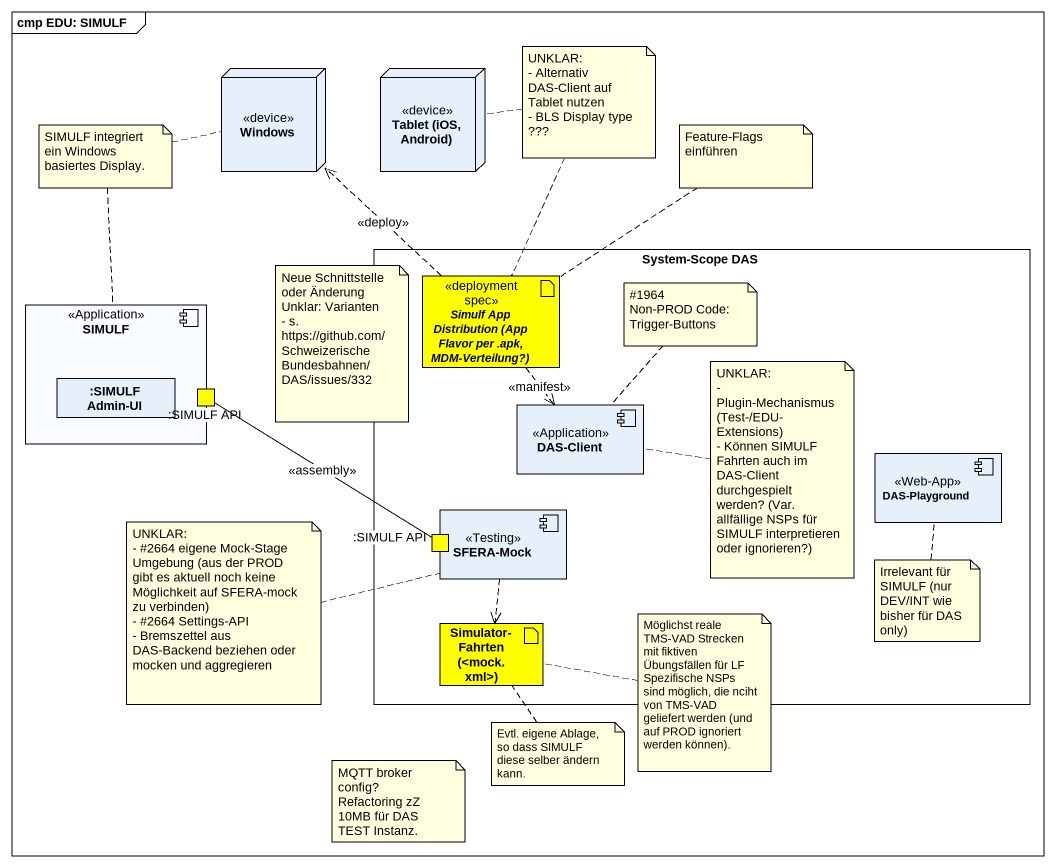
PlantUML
@startuml
mainframe cmp EDU: SIMULF
node Windows <<device>>
node "Tablet (iOS, Android)" as Tablet_iOS_Android <<device>>
rectangle "System-Scope DAS" as System_Scope_DAS {
  artifact "Simulf App Distribution (App Flavor per .apk, MDM-Verteilung?)" as Simulf_App_Distribution_App <<deployment spec>> #FFFF00
  component "DAS-Client" as DAS_Client <<Application>>
  component "DAS-Playground" as DAS_Playground <<Web-App>>
  component "SFERA-Mock" as SFERA_Mock <<Testing>> {
    port ":SIMULF API" as SIMULF_API_2 #FFFF00
  }
  artifact "Simulator-Fahrten (<mock.xml>)" as Simulator_Fahrten_mock_xml #FFFF00
}
component SIMULF <<Application>> {
  rectangle ":SIMULF Admin-UI" as SIMULF_Admin_UI
  port ":SIMULF API" as SIMULF_API #FFFF00
}
Simulf_App_Distribution_App .up.> Windows : <<deploy>>
Simulf_App_Distribution_App ..> DAS_Client : <<manifest>>
SIMULF_API -- SIMULF_API_2 : <<assembly>>
SFERA_Mock ..> Simulator_Fahrten_mock_xml
note as N1
  UNKLAR:
  - Alternativ DAS-Client auf Tablet nutzen
  - BLS Display type ???
end note
N1 .. Tablet_iOS_Android
N1 .. Simulf_App_Distribution_App
note as N2
  SIMULF integriert ein Windows basiertes Display.
end note
N2 .. Windows
N2 .. SIMULF
note top of Simulf_App_Distribution_App : Feature-Flags einführen
note as N4
  Neue Schnittstelle oder Änderung
  Unklar: Varianten
  - s. https://github.com/SchweizerischeBundesbahnen/DAS/issues/332
end note
note top of DAS_Client
  #1964
  Non-PROD Code: Trigger-Buttons
end note
note right of DAS_Client
  UNKLAR:
  - Plugin-Mechanismus (Test-/EDU-Extensions)
  - Können SIMULF Fahrten auch im DAS-Client durchgespielt werden? (Var. allfällige NSPs für SIMULF interpretieren oder ignorieren?)
end note
note left of SFERA_Mock
  UNKLAR:
  - #2664 eigene Mock-Stage Umgebung (aus der PROD gibt es aktuell noch keine Möglichkeit auf SFERA-mock zu verbinden)
  - #2664 Settings-API
  - Bremszettel aus DAS-Backend beziehen oder mocken und aggregieren
end note
note bottom of DAS_Playground : Irrelevant für SIMULF (nur DEV/INT wie bisher für DAS only)
note right of Simulator_Fahrten_mock_xml
  Möglichst reale TMS-VAD Strecken mit fiktiven Übungsfällen für LF
  Spezifische NSPs sind möglich, die nciht von TMS-VAD geliefert werden (und auf PROD ignoriert werden können).
end note
note as N10
  MQTT broker config?
  Refactoring zZ 10MB für DAS TEST Instanz.
end note
note bottom of Simulator_Fahrten_mock_xml : Evtl. eigene Ablage, so dass SIMULF diese selber ändern kann.
@enduml
